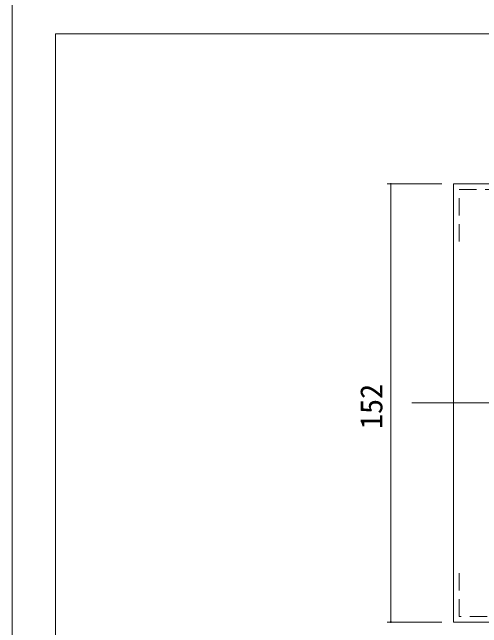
# Model space of a CAD drawing. Units: millimetres on the paper, enlarged 10 times, with parts at other scales. Extents: x -2000 to 2000, y -1385 to 1385.
# Drawn here: x -2000 to -1458, y -804 to -92 of the extents above; entities that cross this region are included whole.
import ezdxf
from ezdxf.enums import TextEntityAlignment as Align

# ---------------------------------------------------------------- set-up
doc = ezdxf.new("R2010")
doc.units = ezdxf.units.MM
doc.header["$LTSCALE"] = 10
doc.linetypes.add('CHAIN2', pattern=[12, 9, -1, 1, -1])
doc.linetypes.add('USER9', pattern=[3, 2, -1])
doc.layers.add('1-2_0', color=7, linetype='Continuous', lineweight=20)
doc.layers.add('2-0', color=7, linetype='Continuous', lineweight=18)
doc.styles.add('ＭＳ ゴシック', font='')
doc.styles.get('ＭＳ ゴシック').set_extended_font_data('MS Gothic')

msp = doc.modelspace()

# ---------------------------------------------------------------- linework, layer by layer
at = {"layer": '1-2_0'}
for p in [(380, -117.5), (380, -117.5), (-1950, -1017.5), (380, -117.5), (380, -117.5), (-1950, -1017.5), (380, -117.5), (380, -117.5), (-1950, -1017.5)]:
    msp.add_line(p, (-1950, -117.5), dxfattribs=at)
msp.add_lwpolyline([(-2000, -1385), (2000, -1385), (2000, 1385), (-2000, 1385)], close=True, dxfattribs=at)
at = {"layer": '2-0', "color": 4, "lineweight": 9}
for p, q in [((-1503.81, -290.83), (-1566.88, -290.83)), ((-1562.72, -290.83), (-1562.72, -797.49)), ((-1563.3, -544.16), (-1562.72, -544.16)), ((-1503.81, -797.49), (-1566.88, -797.49))]:
    msp.add_line(p, q, dxfattribs=at)
at = {"layer": '2-0', "lineweight": 20}
for p, q in [((-1490.48, -290.83), (-1418.81, -290.83)), ((-1490.48, -290.83), (-1490.48, -797.49)), ((-1490.48, -797.49), (-1418.81, -797.49))]:
    msp.add_line(p, q, dxfattribs=at)
at = {"layer": '2-0', "color": 4, "linetype": 'CHAIN2', "lineweight": 9}
msp.add_line((-1538.41, -544.17), (-422.89, -544.17), dxfattribs=at)
at = {"layer": '2-0', "linetype": 'USER9', "lineweight": 20}
msp.add_lwpolyline([(-1483.81, -357.49), (-1483.81, -297.49), (-1421.57, -297.49), (-1417.15, -301.92), (-1417.15, -395.83), (-1433.81, -395.83), (-1433.81, -559.16), (-1417.15, -559.16), (-1417.15, -786.4), (-1421.57, -790.83), (-1483.81, -790.83), (-1483.81, -730.83)], dxfattribs=at)
at = {"layer": '2-0', "color": 4, "lineweight": 9}
for centre, start, end in [((-1562.72, -290.83), 90, 270), ((-1562.72, -290.83), 270, 90), ((-1562.72, -797.49), 90, 270), ((-1562.72, -797.49), 270, 90)]:
    msp.add_arc(centre, 0.521, start, end, dxfattribs=at)

# ---------------------------------------------------------------- texts
at = {"layer": '2-0', "style": 'ＭＳ ゴシック'}
msp.add_text('152', height=25.66, rotation=90, dxfattribs=at).set_placement((-1564.8, -574.38), align=Align.BOTTOM_LEFT)

doc.saveas('drawing.dxf')
